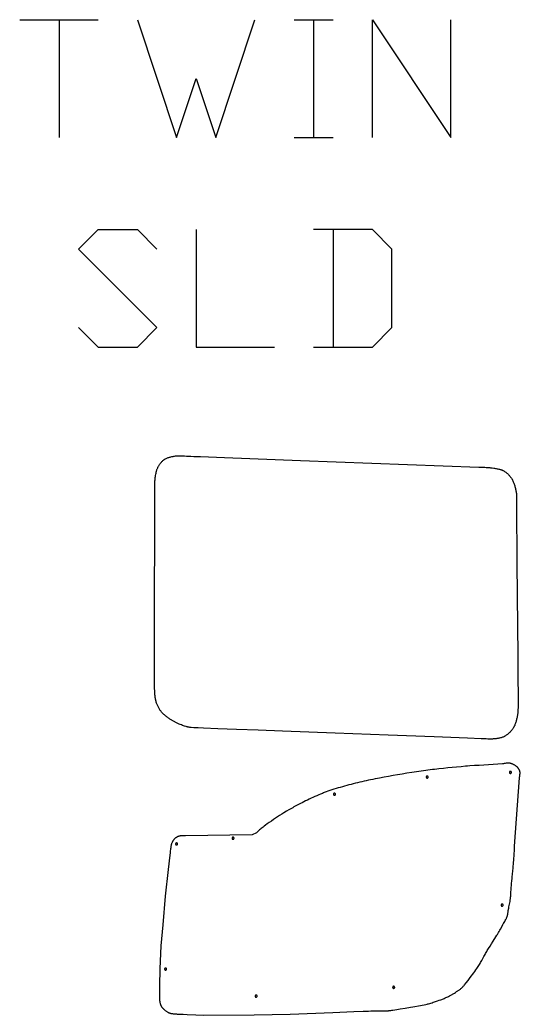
# Model space of a CAD drawing. Extents: x -1273 to 5386, y -1653 to 3649.
# Drawn here: x -366 to 607, y 1260 to 3197 of the extents above; entities that cross this region are included whole.
import ezdxf

# ---------------------------------------------------------------- set-up
doc = ezdxf.new("R2010")
doc.units = 0
doc.layers.add('Default_Layer', color=1, linetype='CONTINUOUS')

msp = doc.modelspace()

# ---------------------------------------------------------------- linework, layer by layer
at = {"layer": 'Default_Layer'}
for points in [[(-365.8, 3196.6), (-213.4, 3196.6)], [(-289.6, 3196.6), (-289.6, 2968)], [(-137.2, 3196.6), (-61, 2968), (-22.9, 3082.3), (15.2, 2968), (91.4, 3196.6)], [(167.6, 3196.6), (243.8, 3196.6)], [(205.7, 3196.6), (205.7, 2968)], [(320, 2968), (320, 3196.6), (472.4, 2968), (472.4, 3196.6)], [(167.6, 2968), (243.8, 2968)], [(-251.5, 2597.9), (-213.4, 2559.8), (-137.2, 2559.8), (-99.1, 2597.9), (-251.5, 2750.3), (-213.4, 2788.4), (-137.2, 2788.4), (-99.1, 2750.3)], [(-22.9, 2788.4), (-22.9, 2559.8), (129.5, 2559.8)], [(205.7, 2559.8), (320, 2559.8), (358.1, 2597.9), (358.1, 2750.3), (320, 2788.4), (205.7, 2788.4)], [(243.8, 2788.4), (243.8, 2559.8)]]:
    msp.add_lwpolyline(points, dxfattribs=at)
for points in [[(-34.4, 1819.4), (-35.5, 1819.6), (-36.6, 1819.8), (-37.7, 1820), (-38.8, 1820.3), (-39.9, 1820.5), (-41, 1820.8), (-42.1, 1821.1), (-43.2, 1821.4), (-45.3, 1822.1), (-47.5, 1822.8), (-49.6, 1823.6), (-51.7, 1824.4), (-53.9, 1825.3), (-56.2, 1826.2), (-58.6, 1827.3), (-61, 1828.4), (-62.2, 1829), (-63.5, 1829.6), (-64.7, 1830.2), (-65.9, 1830.9), (-67.1, 1831.5), (-68.2, 1832.2), (-69.4, 1832.9), (-70.5, 1833.6), (-72.8, 1835.1), (-74.1, 1835.9), (-75.4, 1836.8), (-76.7, 1837.7), (-78, 1838.6), (-79.3, 1839.6), (-80.7, 1840.6), (-82, 1841.6), (-83.3, 1842.7), (-84.6, 1843.8), (-85.8, 1844.9), (-87, 1846), (-88.1, 1847.1), (-89.1, 1848.2), (-89.6, 1848.8), (-90.1, 1849.3), (-91, 1850.4), (-91.9, 1851.6), (-92.7, 1852.8), (-93.5, 1854), (-94.3, 1855.2), (-95, 1856.5), (-95.8, 1857.8), (-96.4, 1859.1), (-97.1, 1860.4), (-97.7, 1861.7), (-98.3, 1863), (-98.9, 1864.4), (-99.4, 1865.7), (-99.9, 1867.1), (-100.4, 1868.5), (-100.8, 1869.9), (-101, 1870.6), (-101.2, 1871.3), (-101.5, 1872.8), (-101.9, 1874.3), (-102.1, 1875.9), (-102.4, 1877.6), (-102.6, 1879.2), (-102.8, 1881), (-103, 1882.7), (-103.1, 1884.5), (-103.2, 1886.2), (-103.4, 1889.8), (-103.8, 1896.8), (-103.8, 1898.7), (-103.9, 1902.7), (-103.9, 1916.2), (-103.9, 1936.4), (-103.9, 1962), (-103.8, 2025.3), (-103.7, 2097.1), (-103.6, 2168.8), (-103.4, 2231.4), (-103.2, 2276.2), (-103.2, 2289.1), (-103.1, 2294.3), (-103, 2297.8), (-103, 2299.6), (-102.9, 2301.3), (-102.8, 2303.1), (-102.6, 2304.9), (-102.4, 2306.6), (-102.3, 2307.5), (-102.2, 2308.4), (-101.8, 2310.2), (-101.4, 2312.3), (-101, 2314.5), (-100.7, 2315.7), (-100.4, 2316.8), (-100.1, 2318), (-99.8, 2319.2), (-99.5, 2320.4), (-99.1, 2321.5), (-98.7, 2322.7), (-98.2, 2323.8), (-97.7, 2324.8), (-97.2, 2325.9), (-96.7, 2326.9), (-96.1, 2327.9), (-95.5, 2329), (-94.9, 2330), (-94.2, 2331.1), (-93.5, 2332.1), (-92.7, 2333.1), (-92, 2334.2), (-91.1, 2335.2), (-90.3, 2336.1), (-89.4, 2337.1), (-88.5, 2338), (-87.6, 2338.9), (-86.7, 2339.7), (-85.7, 2340.5), (-85.2, 2340.8), (-84.7, 2341.2), (-84.2, 2341.5), (-83.6, 2341.9), (-83.1, 2342.2), (-82.5, 2342.5), (-81.3, 2343.1), (-80.1, 2343.7), (-78.8, 2344.2), (-77.5, 2344.7), (-76.1, 2345.1), (-74.7, 2345.5), (-73.3, 2345.9), (-71.9, 2346.3), (-70.5, 2346.6), (-69, 2346.9), (-67.6, 2347.2), (-66.2, 2347.5), (-64.8, 2347.7), (-63.4, 2347.9), (-62.7, 2348), (-61.9, 2348.1), (-60.4, 2348.2), (-58.7, 2348.3), (-57, 2348.3), (-55.2, 2348.3), (-53.3, 2348.3), (-51.4, 2348.2), (-49.4, 2348.2), (-45.4, 2348), (-41.4, 2347.7), (-37.4, 2347.5), (-35.4, 2347.4), (-33.5, 2347.4), (-27.7, 2347.2), (-14.3, 2346.7), (32, 2344.9), (180.4, 2339.3), (527, 2326.1), (529.8, 2326), (532.7, 2326), (535.6, 2325.9), (538.5, 2325.9), (541.4, 2325.8), (542.8, 2325.7), (544.2, 2325.7), (545.7, 2325.6), (547.1, 2325.4), (548.5, 2325.3), (550, 2325.1), (552.9, 2324.7), (556, 2324.3), (557.7, 2324.1), (559.3, 2323.8), (560.9, 2323.5), (562.6, 2323.2), (564.2, 2322.9), (565.8, 2322.5), (567.4, 2322.1), (568.9, 2321.7), (569.7, 2321.5), (570.4, 2321.2), (571.2, 2320.9), (571.9, 2320.7), (572.6, 2320.4), (573.3, 2320.1), (573.9, 2319.7), (574.6, 2319.4), (575.9, 2318.7), (577.1, 2317.9), (578.3, 2317.1), (579.5, 2316.3), (580.7, 2315.4), (581.8, 2314.4), (582.9, 2313.5), (584, 2312.4), (585, 2311.4), (586, 2310.3), (587, 2309.2), (588, 2308.1), (588.9, 2306.9), (589.7, 2305.8), (590.6, 2304.6), (591.4, 2303.3), (591.8, 2302.7), (592.1, 2302.1), (592.5, 2301.4), (592.9, 2300.7), (593.6, 2299.3), (594.2, 2297.9), (594.8, 2296.3), (595.4, 2294.8), (596, 2293.2), (596.5, 2291.5), (597, 2289.9), (597.5, 2288.2), (598, 2286.5), (598.4, 2284.8), (598.8, 2283.1), (599.1, 2281.4), (599.4, 2279.8), (599.7, 2278.2), (600, 2276.5), (600.2, 2274.9), (600.3, 2273.3), (600.4, 2271.6), (600.5, 2270), (600.5, 2268.4), (600.5, 2266.7), (600.5, 2265.1), (600.4, 2261.8), (600.3, 2258.5), (600.3, 2256.9), (600.2, 2255.2), (600.2, 2253.6), (600.2, 2251.9), (601.2, 2139.6), (602.4, 2016.1), (602.8, 1960.6), (603.2, 1914.9), (603.5, 1883.1), (603.5, 1873.7), (603.5, 1870.9), (603.5, 1869.4), (603.5, 1866.2), (603.4, 1863), (603.4, 1859.7), (603.4, 1856.5), (603.3, 1854.9), (603.2, 1853.3), (603.1, 1851.7), (603, 1850.1), (602.9, 1848.5), (602.7, 1846.9), (602.5, 1845.3), (602.2, 1843.8), (601.7, 1840.6), (601.4, 1839), (601, 1837.4), (600.7, 1835.8), (600.3, 1834.2), (599.9, 1832.6), (599.5, 1831.1), (599.1, 1829.5), (598.6, 1828), (598, 1826.5), (597.5, 1825), (596.9, 1823.6), (596.2, 1822.2), (595.9, 1821.5), (595.5, 1820.8), (595.2, 1820.2), (594.8, 1819.5), (594, 1818.2), (593.2, 1817), (592.3, 1815.7), (591.3, 1814.5), (590.4, 1813.3), (589.4, 1812.2), (588.3, 1811), (587.3, 1809.9), (586.2, 1808.8), (585, 1807.8), (583.9, 1806.8), (582.7, 1805.9), (581.6, 1805), (580.4, 1804.2), (579.2, 1803.4), (578, 1802.7), (577.4, 1802.4), (576.8, 1802), (576.2, 1801.7), (575.5, 1801.4), (574.3, 1800.9), (573, 1800.4), (571.7, 1800), (570.3, 1799.6), (569, 1799.2), (567.6, 1798.9), (566.3, 1798.6), (564.9, 1798.3), (563.5, 1798.1), (562.1, 1797.9), (560.8, 1797.7), (559.4, 1797.5), (556.6, 1797.2), (555.2, 1797.1), (553.8, 1797), (552.3, 1796.9), (550.8, 1796.9), (549.3, 1796.9), (547.7, 1796.9), (546.1, 1797), (544.5, 1797), (541.3, 1797.2), (538, 1797.4), (534.8, 1797.6), (533.2, 1797.6), (531.6, 1797.7), (505.2, 1798.7), (440.5, 1801), (350.5, 1804.4), (247.7, 1808.3), (145.1, 1812.2), (97.9, 1814), (55.4, 1815.6), (19.3, 1817), (-8.7, 1818.2), (-19.2, 1818.6), (-27.1, 1819), (-32.3, 1819.2), (-33.7, 1819.3), (-34.4, 1819.4)], [(-93.6, 1349.8), (-94.3, 1316.7), (-94.2, 1312.5), (-94.2, 1308), (-94.2, 1298.7), (-94.1, 1294.4), (-94, 1290.6), (-94, 1289), (-93.9, 1287.7), (-93.8, 1286.6), (-93.7, 1285.8), (-93.5, 1284.5), (-93.2, 1283.2), (-92.8, 1281.9), (-92.5, 1280.7), (-92.2, 1280), (-92, 1279.4), (-91.8, 1278.8), (-91.5, 1278.2), (-91.2, 1277.6), (-90.9, 1277), (-90.6, 1276.5), (-90.3, 1275.9), (-89.9, 1275.4), (-89.6, 1274.9), (-89.2, 1274.4), (-88.7, 1273.9), (-88.3, 1273.4), (-87.8, 1272.9), (-87.4, 1272.5), (-86.9, 1272.1), (-85.9, 1271.2), (-84.9, 1270.4), (-83.9, 1269.6), (-83, 1268.8), (-82, 1268.1), (-81, 1267.4), (-80, 1266.7), (-79, 1266), (-78, 1265.3), (-77.5, 1265), (-76.9, 1264.7), (-76.4, 1264.5), (-75.8, 1264.2), (-75.3, 1264), (-74.7, 1263.8), (-74.1, 1263.6), (-73.5, 1263.4), (-72.8, 1263.2), (-72.1, 1263.1), (-71.4, 1262.9), (-70.6, 1262.8), (-69, 1262.6), (-67.4, 1262.4), (-65.7, 1262.3), (-62.5, 1262), (-61.4, 1261.9), (-59.7, 1261.8), (-54.8, 1261.6), (-48.2, 1261.3), (-40.5, 1261), (-23.5, 1260.3), (-7.9, 1259.7), (89.9, 1260.2), (159.8, 1261.5), (242.9, 1265), (284, 1266.6), (302.1, 1267.3), (308.5, 1267.5), (312.4, 1267.6), (317, 1267.7), (321.7, 1267.8), (331, 1268), (333.7, 1268), (336.6, 1268), (342.3, 1268), (345.1, 1268.1), (347.7, 1268.1), (350.1, 1268.2), (351.2, 1268.3), (352.2, 1268.4), (354.2, 1268.5), (356.1, 1268.8), (358, 1269.1), (360, 1269.4), (363.8, 1270), (367.7, 1270.6), (374.1, 1271.7), (383.8, 1273.3), (394.2, 1275.1), (398.9, 1275.9), (402.7, 1276.6), (409.8, 1277.9), (413.4, 1278.5), (417.1, 1279.2), (420.5, 1279.9), (423.8, 1280.5), (426.7, 1281.2), (428, 1281.5), (429.2, 1281.8), (431.5, 1282.4), (433.8, 1283.1), (436.2, 1283.8), (438.5, 1284.6), (440.8, 1285.3), (443, 1286), (446.7, 1287.3), (450, 1288.5), (453.3, 1289.7), (454.9, 1290.3), (456.5, 1291), (458.1, 1291.6), (459.7, 1292.3), (461.4, 1293), (463.1, 1293.8), (464.8, 1294.5), (466.6, 1295.3), (468.3, 1296.1), (469.9, 1296.9), (471.3, 1297.6), (472.6, 1298.3), (473.8, 1299), (475, 1299.6), (476.2, 1300.3), (477.4, 1301.1), (479.7, 1302.5), (481.9, 1303.9), (484, 1305.3), (486.2, 1306.6), (487.2, 1307.3), (488.3, 1308), (489.3, 1308.8), (490.3, 1309.5), (491.2, 1310.4), (492.2, 1311.2), (493.2, 1312.1), (494.1, 1313), (495.1, 1314), (496, 1314.9), (496.9, 1315.9), (497.8, 1316.9), (498.4, 1317.6), (499.4, 1318.8), (502.3, 1322.5), (506.1, 1327.3), (510.4, 1332.9), (512.6, 1335.9), (514.9, 1338.9), (517.1, 1341.9), (519.3, 1344.8), (521.3, 1347.5), (523.1, 1350.1), (524.7, 1352.4), (526.1, 1354.5), (527.3, 1356.3), (528.5, 1358.2), (529.6, 1360.1), (530.7, 1362.1), (531.8, 1364), (532.9, 1366), (535, 1369.9), (537.1, 1373.8), (539.3, 1377.7), (540.3, 1379.7), (541.4, 1381.6), (542.5, 1383.6), (543.6, 1385.5), (544.8, 1387.5), (546.1, 1389.6), (548.9, 1394), (551.8, 1398.7), (554.8, 1403.3), (560.2, 1411.9), (562.4, 1415.3), (563.3, 1416.8), (564, 1418), (565.3, 1420.3), (566.6, 1422.6), (567.9, 1424.8), (569.1, 1427.1), (571.6, 1431.7), (574.1, 1436.3), (574.7, 1437.2), (575.2, 1438.2), (576.3, 1440.1), (577.5, 1442.1), (578.6, 1444.1), (579.7, 1446), (580.2, 1447), (580.7, 1447.9), (581.2, 1448.8), (581.6, 1449.7), (581.9, 1450.6), (582.3, 1451.5), (582.5, 1452.3), (582.8, 1453.2), (583, 1454.1), (583.2, 1454.9), (583.4, 1455.8), (583.5, 1456.7), (583.8, 1458.5), (584, 1460.3), (584.2, 1462), (584.5, 1463.8), (584.6, 1464.7), (584.7, 1465.6), (585.2, 1468.1), (585.7, 1470.7), (586.8, 1475.7), (587.3, 1478.3), (587.8, 1480.8), (588.2, 1483.4), (588.4, 1484.6), (588.6, 1485.9), (588.7, 1487.4), (588.9, 1489.2), (589.1, 1491.2), (589.3, 1493.5), (589.7, 1498.7), (590.2, 1504.4), (591, 1516), (591.4, 1521.2), (591.8, 1525.7), (592.2, 1529.6), (592.6, 1533.5), (593.4, 1541.4), (593.8, 1545.3), (594.2, 1549.3), (594.6, 1553.2), (594.9, 1557.1), (595.2, 1560.9), (595.5, 1564.8), (595.7, 1568.7), (596, 1572.6), (596.4, 1580.4), (596.8, 1588.2), (606.2, 1721.5), (606.3, 1722.2), (606.4, 1723), (606.6, 1724.5), (606.9, 1726.1), (607.1, 1727.6), (607.2, 1728.4), (607.3, 1729.1), (607.4, 1729.9), (607.4, 1730.7), (607.4, 1731.4), (607.3, 1732.2), (607.2, 1732.9), (607.1, 1733.6), (606.9, 1734.3), (606.6, 1735.1), (606.4, 1735.8), (606.1, 1736.4), (605.7, 1737.1), (605.4, 1737.8), (605, 1738.4), (604.6, 1739.1), (604.1, 1739.7), (603.6, 1740.3), (603.2, 1740.9), (602.7, 1741.5), (602.1, 1742.1), (601.6, 1742.6), (601.1, 1743.1), (600.5, 1743.6), (599.9, 1744.1), (599.3, 1744.6), (598.6, 1745.1), (597.8, 1745.6), (597, 1746.1), (596.2, 1746.5), (595.4, 1747), (594.5, 1747.4), (593.6, 1747.8), (592.7, 1748.2), (591.8, 1748.6), (590.8, 1748.9), (589.9, 1749.2), (589, 1749.5), (588.1, 1749.7), (587.2, 1749.9), (586.4, 1750), (585.5, 1750.1), (584.6, 1750.1), (583.8, 1750.1), (582.9, 1750), (582, 1750), (581.1, 1749.9), (580.2, 1749.7), (578.5, 1749.5), (576.7, 1749.2), (574.9, 1748.9), (574.1, 1748.8), (573.2, 1748.7), (564.1, 1748.1), (555, 1747.6), (536.7, 1746.4), (527.7, 1745.8), (518.7, 1745.2), (509.8, 1744.6), (505.4, 1744.2), (501.1, 1743.9), (492.5, 1743.2), (483.9, 1742.4), (475.3, 1741.6), (466.7, 1740.8), (458.2, 1739.9), (449.6, 1738.9), (445.3, 1738.4), (441, 1737.9), (436.7, 1737.4), (432.4, 1736.9), (428.1, 1736.3), (423.7, 1735.7), (414.8, 1734.5), (405.7, 1733.2), (396.5, 1731.8), (387.3, 1730.4), (378.1, 1728.9), (369.1, 1727.4), (360.3, 1725.9), (351.6, 1724.3), (342.8, 1722.7), (334.1, 1721.1), (329.7, 1720.3), (325.3, 1719.4), (320.9, 1718.5), (316.6, 1717.7), (312.3, 1716.7), (308, 1715.8), (303.8, 1714.9), (299.5, 1713.9), (295.4, 1712.9), (291.2, 1711.9), (287.1, 1710.9), (282.9, 1709.8), (278.7, 1708.7), (274.5, 1707.6), (270.2, 1706.5), (266, 1705.3), (261.8, 1704.1), (257.6, 1702.9), (253.4, 1701.7), (249.3, 1700.4), (245.3, 1699.2), (241.3, 1697.9), (237.4, 1696.6), (233.6, 1695.3), (229.9, 1694), (226.4, 1692.7), (224.6, 1692), (222.8, 1691.3), (219.2, 1689.8), (215.5, 1688.3), (211.8, 1686.7), (208.1, 1685), (204.4, 1683.3), (200.7, 1681.6), (197, 1679.9), (193.5, 1678.1), (190, 1676.4), (186.6, 1674.8), (183.4, 1673.1), (180.3, 1671.6), (177.4, 1670.1), (172.2, 1667.4), (169.8, 1666.1), (167.4, 1664.8), (165, 1663.4), (162.5, 1662), (160.1, 1660.6), (157.6, 1659.2), (152.8, 1656.3), (148, 1653.5), (143.5, 1650.7), (139.3, 1648.1), (135.5, 1645.6), (133.6, 1644.4), (131.7, 1643.1), (127.6, 1640.3), (123.5, 1637.4), (119.4, 1634.5), (115.6, 1631.8), (112.1, 1629.3), (109.3, 1627.2), (107.2, 1625.5), (105.5, 1624.2), (103.9, 1622.9), (102.3, 1621.5), (100.6, 1620.1), (97.4, 1617.2), (95.8, 1615.8), (94.2, 1614.4), (85.9, 1610.7), (-43.5, 1608.3), (-44.3, 1608.3), (-45, 1608.3), (-46.6, 1608.3), (-48.2, 1608.4), (-49.8, 1608.4), (-51.4, 1608.4), (-52.1, 1608.4), (-52.9, 1608.4), (-53.6, 1608.3), (-54.3, 1608.3), (-54.9, 1608.2), (-55.5, 1608), (-56.2, 1607.9), (-56.8, 1607.7), (-57.4, 1607.5), (-57.9, 1607.3), (-58.5, 1607), (-59.1, 1606.8), (-59.7, 1606.5), (-60.3, 1606.3), (-60.8, 1606), (-61.4, 1605.6), (-61.9, 1605.3), (-62.4, 1605), (-63, 1604.6), (-63.5, 1604.2), (-63.9, 1603.8), (-64.4, 1603.4), (-64.9, 1603), (-65.3, 1602.5), (-65.8, 1602), (-66.2, 1601.5), (-66.6, 1601), (-67, 1600.4), (-67.4, 1599.8), (-67.8, 1599.2), (-68.2, 1598.6), (-68.5, 1598), (-68.9, 1597.4), (-69.2, 1596.8), (-69.5, 1596.1), (-69.8, 1595.5), (-70.4, 1594.2), (-70.6, 1593.5), (-70.9, 1592.9), (-71.1, 1592.1), (-71.3, 1591.4), (-71.4, 1590.6), (-71.6, 1589.9), (-71.9, 1588.3), (-72.2, 1586.6), (-72.4, 1585), (-72.7, 1583.3), (-72.9, 1581.7), (-73.2, 1579.4), (-73.7, 1575.7), (-74.9, 1565.6), (-76.3, 1553.8), (-77.6, 1542.8), (-83.1, 1490.9), (-87.8, 1435.1), (-91.5, 1394.7), (-93.6, 1349.8)], [(428.7, 1723), (428.7, 1723.2), (428.6, 1723.4), (428.6, 1723.6), (428.5, 1723.8), (428.4, 1724), (428.3, 1724.2), (428.2, 1724.3), (428.1, 1724.4), (427.9, 1724.6), (427.8, 1724.7), (427.6, 1724.8), (427.4, 1724.9), (427.3, 1724.9), (427.1, 1725), (426.9, 1725), (426.7, 1725), (426.5, 1725), (426.3, 1725), (426.1, 1724.9), (425.9, 1724.8), (425.7, 1724.7), (425.5, 1724.6), (425.4, 1724.5), (425.3, 1724.4), (425.1, 1724.2), (425, 1724.1), (424.9, 1723.9), (424.8, 1723.7), (424.8, 1723.6), (424.7, 1723.4), (424.7, 1723.2), (424.7, 1723), (424.7, 1722.8), (424.7, 1722.6), (424.8, 1722.4), (424.9, 1722.2), (425, 1722), (425.1, 1721.9), (425.2, 1721.7), (425.3, 1721.6), (425.5, 1721.4), (425.6, 1721.3), (425.8, 1721.2), (426, 1721.1), (426.1, 1721.1), (426.3, 1721), (426.5, 1721), (426.7, 1721), (426.9, 1721), (427.1, 1721), (427.3, 1721.1), (427.5, 1721.2), (427.7, 1721.3), (427.8, 1721.4), (428, 1721.5), (428.1, 1721.6), (428.3, 1721.8), (428.4, 1721.9), (428.5, 1722.1), (428.6, 1722.3), (428.6, 1722.4), (428.7, 1722.6), (428.7, 1722.8), (428.7, 1723)], [(590.6, 1732.1), (590.5, 1732.3), (590.5, 1732.5), (590.5, 1732.7), (590.4, 1732.9), (590.3, 1733.1), (590.2, 1733.2), (590.1, 1733.4), (589.9, 1733.5), (589.8, 1733.6), (589.6, 1733.7), (589.5, 1733.8), (589.3, 1733.9), (589.1, 1734), (588.9, 1734), (588.7, 1734.1), (588.5, 1734.1), (588.3, 1734.1), (588.1, 1734), (587.9, 1734), (587.7, 1733.9), (587.6, 1733.8), (587.4, 1733.7), (587.3, 1733.6), (587.1, 1733.5), (587, 1733.3), (586.9, 1733.2), (586.8, 1733), (586.7, 1732.8), (586.6, 1732.6), (586.6, 1732.4), (586.6, 1732.2), (586.6, 1732), (586.6, 1731.8), (586.6, 1731.6), (586.7, 1731.4), (586.7, 1731.3), (586.8, 1731.1), (586.9, 1730.9), (587, 1730.8), (587.2, 1730.6), (587.3, 1730.5), (587.5, 1730.4), (587.6, 1730.3), (587.8, 1730.2), (588, 1730.1), (588.2, 1730.1), (588.4, 1730.1), (588.6, 1730.1), (588.8, 1730.1), (589, 1730.1), (589.2, 1730.2), (589.4, 1730.2), (589.5, 1730.3), (589.7, 1730.4), (589.9, 1730.5), (590, 1730.7), (590.1, 1730.8), (590.2, 1731), (590.3, 1731.1), (590.4, 1731.3), (590.5, 1731.5), (590.5, 1731.7), (590.5, 1731.9), (590.6, 1732.1)], [(248.3, 1689.6), (248.3, 1689.8), (248.2, 1690), (248.2, 1690.2), (248.1, 1690.4), (248, 1690.6), (247.9, 1690.7), (247.8, 1690.9), (247.7, 1691), (247.5, 1691.1), (247.4, 1691.3), (247.2, 1691.4), (247, 1691.4), (246.9, 1691.5), (246.7, 1691.5), (246.5, 1691.6), (246.3, 1691.6), (246.1, 1691.6), (245.9, 1691.5), (245.7, 1691.5), (245.5, 1691.4), (245.3, 1691.3), (245.1, 1691.2), (245, 1691.1), (244.9, 1691), (244.7, 1690.8), (244.6, 1690.7), (244.5, 1690.5), (244.4, 1690.3), (244.4, 1690.1), (244.3, 1689.9), (244.3, 1689.7), (244.3, 1689.5), (244.3, 1689.3), (244.3, 1689.1), (244.4, 1688.9), (244.5, 1688.8), (244.6, 1688.6), (244.7, 1688.4), (244.8, 1688.3), (244.9, 1688.1), (245.1, 1688), (245.2, 1687.9), (245.4, 1687.8), (245.6, 1687.7), (245.7, 1687.7), (245.9, 1687.6), (246.1, 1687.6), (246.3, 1687.6), (246.5, 1687.6), (246.7, 1687.6), (246.9, 1687.7), (247.1, 1687.8), (247.3, 1687.8), (247.4, 1687.9), (247.6, 1688.1), (247.7, 1688.2), (247.9, 1688.3), (248, 1688.5), (248.1, 1688.7), (248.2, 1688.8), (248.2, 1689), (248.3, 1689.2), (248.3, 1689.4), (248.3, 1689.6)], [(-58.9, 1592.8), (-58.9, 1593), (-59, 1593.2), (-59, 1593.4), (-59.1, 1593.6), (-59.2, 1593.7), (-59.3, 1593.9), (-59.4, 1594), (-59.5, 1594.2), (-59.7, 1594.3), (-59.8, 1594.4), (-60, 1594.5), (-60.2, 1594.6), (-60.4, 1594.7), (-60.6, 1594.7), (-60.8, 1594.7), (-61, 1594.7), (-61.2, 1594.7), (-61.4, 1594.7), (-61.6, 1594.6), (-61.7, 1594.6), (-61.9, 1594.5), (-62.1, 1594.4), (-62.2, 1594.3), (-62.4, 1594.1), (-62.5, 1594), (-62.6, 1593.8), (-62.7, 1593.7), (-62.8, 1593.5), (-62.8, 1593.3), (-62.9, 1593.1), (-62.9, 1592.9), (-62.9, 1592.7), (-62.9, 1592.5), (-62.9, 1592.3), (-62.8, 1592.1), (-62.8, 1591.9), (-62.7, 1591.8), (-62.6, 1591.6), (-62.4, 1591.4), (-62.3, 1591.3), (-62.2, 1591.2), (-62, 1591.1), (-61.8, 1591), (-61.7, 1590.9), (-61.5, 1590.8), (-61.3, 1590.8), (-61.1, 1590.8), (-60.9, 1590.7), (-60.7, 1590.8), (-60.5, 1590.8), (-60.3, 1590.8), (-60.1, 1590.9), (-59.9, 1591), (-59.8, 1591.1), (-59.6, 1591.2), (-59.5, 1591.4), (-59.4, 1591.5), (-59.2, 1591.7), (-59.1, 1591.8), (-59.1, 1592), (-59, 1592.2), (-59, 1592.4), (-58.9, 1592.6), (-58.9, 1592.8)], [(50.9, 1603.9), (50.9, 1604.1), (50.8, 1604.3), (50.8, 1604.5), (50.7, 1604.6), (50.6, 1604.8), (50.5, 1605), (50.4, 1605.1), (50.3, 1605.3), (50.1, 1605.4), (50, 1605.5), (49.8, 1605.6), (49.6, 1605.7), (49.4, 1605.7), (49.3, 1605.8), (49.1, 1605.8), (48.8, 1605.8), (48.6, 1605.8), (48.4, 1605.8), (48.3, 1605.7), (48.1, 1605.7), (47.9, 1605.6), (47.7, 1605.5), (47.6, 1605.3), (47.4, 1605.2), (47.3, 1605.1), (47.2, 1604.9), (47.1, 1604.7), (47, 1604.6), (47, 1604.4), (46.9, 1604.2), (46.9, 1604), (46.9, 1603.8), (46.9, 1603.6), (46.9, 1603.4), (47, 1603.2), (47.1, 1603), (47.1, 1602.8), (47.2, 1602.7), (47.4, 1602.5), (47.5, 1602.4), (47.6, 1602.3), (47.8, 1602.1), (48, 1602), (48.1, 1602), (48.3, 1601.9), (48.5, 1601.9), (48.7, 1601.8), (48.9, 1601.8), (49.1, 1601.8), (49.3, 1601.9), (49.5, 1601.9), (49.7, 1602), (49.9, 1602.1), (50, 1602.2), (50.2, 1602.3), (50.3, 1602.4), (50.5, 1602.6), (50.6, 1602.7), (50.7, 1602.9), (50.7, 1603.1), (50.8, 1603.3), (50.9, 1603.5), (50.9, 1603.7), (50.9, 1603.9)], [(574.4, 1473.8), (574.4, 1474), (574.4, 1474.2), (574.3, 1474.3), (574.3, 1474.5), (574.2, 1474.7), (574.1, 1474.9), (574, 1475), (573.8, 1475.2), (573.7, 1475.3), (573.5, 1475.4), (573.4, 1475.5), (573.2, 1475.6), (573, 1475.6), (572.8, 1475.7), (572.6, 1475.7), (572.4, 1475.7), (572.2, 1475.7), (572, 1475.7), (571.8, 1475.6), (571.6, 1475.5), (571.5, 1475.5), (571.3, 1475.4), (571.1, 1475.2), (571, 1475.1), (570.9, 1475), (570.8, 1474.8), (570.7, 1474.6), (570.6, 1474.5), (570.5, 1474.3), (570.5, 1474.1), (570.5, 1473.9), (570.4, 1473.7), (570.5, 1473.5), (570.5, 1473.3), (570.5, 1473.1), (570.6, 1472.9), (570.7, 1472.7), (570.8, 1472.6), (570.9, 1472.4), (571.1, 1472.3), (571.2, 1472.1), (571.4, 1472), (571.5, 1471.9), (571.7, 1471.9), (571.9, 1471.8), (572.1, 1471.7), (572.3, 1471.7), (572.5, 1471.7), (572.7, 1471.7), (572.9, 1471.8), (573.1, 1471.8), (573.3, 1471.9), (573.4, 1472), (573.6, 1472.1), (573.7, 1472.2), (573.9, 1472.3), (574, 1472.5), (574.1, 1472.6), (574.2, 1472.8), (574.3, 1473), (574.4, 1473.2), (574.4, 1473.4), (574.4, 1473.5), (574.4, 1473.8)], [(-80.3, 1349.3), (-80.3, 1349.5), (-80.4, 1349.7), (-80.4, 1349.9), (-80.5, 1350.1), (-80.6, 1350.3), (-80.7, 1350.4), (-80.8, 1350.6), (-80.9, 1350.7), (-81.1, 1350.9), (-81.2, 1351), (-81.4, 1351.1), (-81.6, 1351.2), (-81.8, 1351.2), (-82, 1351.3), (-82.2, 1351.3), (-82.4, 1351.3), (-82.6, 1351.3), (-82.8, 1351.2), (-82.9, 1351.2), (-83.1, 1351.1), (-83.3, 1351), (-83.5, 1350.9), (-83.6, 1350.8), (-83.8, 1350.7), (-83.9, 1350.5), (-84, 1350.4), (-84.1, 1350.2), (-84.2, 1350), (-84.2, 1349.9), (-84.3, 1349.7), (-84.3, 1349.5), (-84.3, 1349.3), (-84.3, 1349.1), (-84.3, 1348.9), (-84.2, 1348.7), (-84.1, 1348.5), (-84.1, 1348.3), (-84, 1348.1), (-83.8, 1348), (-83.7, 1347.9), (-83.6, 1347.7), (-83.4, 1347.6), (-83.2, 1347.5), (-83.1, 1347.4), (-82.9, 1347.4), (-82.7, 1347.3), (-82.5, 1347.3), (-82.3, 1347.3), (-82.1, 1347.3), (-81.9, 1347.3), (-81.7, 1347.4), (-81.5, 1347.5), (-81.3, 1347.6), (-81.2, 1347.7), (-81, 1347.8), (-80.9, 1347.9), (-80.8, 1348.1), (-80.6, 1348.2), (-80.5, 1348.4), (-80.5, 1348.6), (-80.4, 1348.7), (-80.4, 1348.9), (-80.3, 1349.1), (-80.3, 1349.3)], [(95.7, 1296.7), (95.7, 1296.9), (95.7, 1297.1), (95.6, 1297.2), (95.5, 1297.4), (95.5, 1297.6), (95.3, 1297.8), (95.2, 1297.9), (95.1, 1298.1), (95, 1298.2), (94.8, 1298.3), (94.6, 1298.4), (94.5, 1298.5), (94.3, 1298.5), (94.1, 1298.6), (93.9, 1298.6), (93.7, 1298.6), (93.5, 1298.6), (93.3, 1298.6), (93.1, 1298.5), (92.9, 1298.4), (92.7, 1298.4), (92.6, 1298.3), (92.4, 1298.1), (92.3, 1298), (92.1, 1297.9), (92, 1297.7), (91.9, 1297.5), (91.9, 1297.4), (91.8, 1297.2), (91.7, 1297), (91.7, 1296.8), (91.7, 1296.6), (91.7, 1296.4), (91.8, 1296.2), (91.8, 1296), (91.9, 1295.8), (92, 1295.6), (92.1, 1295.5), (92.2, 1295.3), (92.3, 1295.2), (92.5, 1295.1), (92.6, 1294.9), (92.8, 1294.8), (93, 1294.8), (93.2, 1294.7), (93.3, 1294.7), (93.5, 1294.6), (93.7, 1294.6), (94, 1294.6), (94.2, 1294.7), (94.3, 1294.7), (94.5, 1294.8), (94.7, 1294.9), (94.9, 1295), (95, 1295.1), (95.2, 1295.2), (95.3, 1295.4), (95.4, 1295.5), (95.5, 1295.7), (95.6, 1295.9), (95.6, 1296.1), (95.7, 1296.3), (95.7, 1296.5), (95.7, 1296.7)], [(363.4, 1313.7), (363.4, 1313.9), (363.4, 1314.1), (363.3, 1314.3), (363.3, 1314.5), (363.2, 1314.7), (363.1, 1314.8), (363, 1315), (362.8, 1315.1), (362.7, 1315.3), (362.5, 1315.4), (362.4, 1315.5), (362.2, 1315.5), (362, 1315.6), (361.8, 1315.7), (361.6, 1315.7), (361.4, 1315.7), (361.2, 1315.7), (361, 1315.6), (360.8, 1315.6), (360.6, 1315.5), (360.5, 1315.4), (360.3, 1315.3), (360.1, 1315.2), (360, 1315.1), (359.9, 1314.9), (359.8, 1314.8), (359.7, 1314.6), (359.6, 1314.4), (359.5, 1314.3), (359.5, 1314.1), (359.4, 1313.9), (359.4, 1313.7), (359.5, 1313.4), (359.5, 1313.3), (359.5, 1313.1), (359.6, 1312.9), (359.7, 1312.7), (359.8, 1312.5), (359.9, 1312.4), (360, 1312.3), (360.2, 1312.1), (360.3, 1312), (360.5, 1311.9), (360.7, 1311.8), (360.9, 1311.8), (361.1, 1311.7), (361.3, 1311.7), (361.5, 1311.7), (361.7, 1311.7), (361.9, 1311.7), (362.1, 1311.8), (362.2, 1311.9), (362.4, 1312), (362.6, 1312.1), (362.7, 1312.2), (362.9, 1312.3), (363, 1312.4), (363.1, 1312.6), (363.2, 1312.8), (363.3, 1312.9), (363.4, 1313.1), (363.4, 1313.3), (363.4, 1313.5), (363.4, 1313.7)]]:
    msp.add_lwpolyline(points, close=True, dxfattribs=at)

doc.saveas('drawing.dxf')
